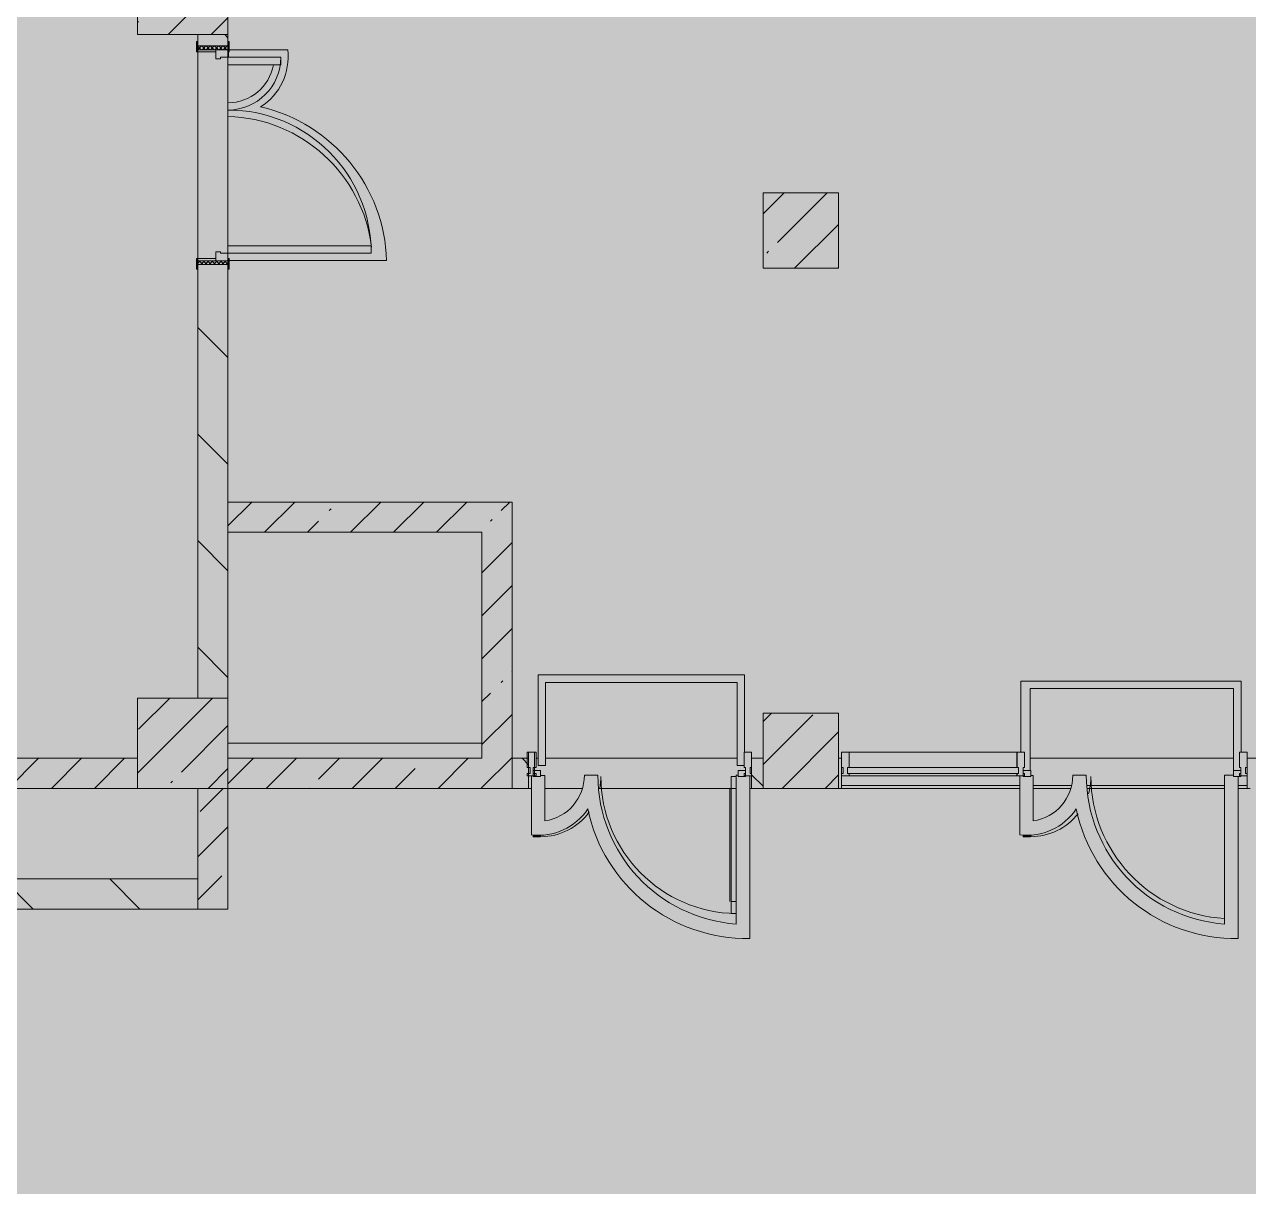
# Model space of a CAD drawing. Header units: millimetres. Extents: x 35363 to 232034, y -8553 to 29000.
# Drawn here: x 170434 to 178554, y 9060 to 16767 of the extents above; entities that cross this region are included whole.
import ezdxf

# ---------------------------------------------------------------- set-up
doc = ezdxf.new("R2010")
doc.units = ezdxf.units.MM
doc.layers.add('A-DETL-GENF-1', color=7, linetype='Continuous', lineweight=9, true_color=0xc0c0c0, transparency=0.4)
for name, color, linetype, lineweight, true_color in [('A-DETL-GENF-2', 7, 'Continuous', 5, 0xe2e2e2), ('A-DETL-GENF-4', 7, 'Continuous', 5, 0xb7b7b7), ('A-DOOR-3', 7, 'Continuous', 5, 0xaaaaaa), ('A-DOOR-4', 7, 'Continuous', 5, 0xe2e2e2), ('A-DOOR-5', 7, 'Continuous', 5, 0xb7b7b7), ('A-DOOR-FRAM-4', 7, 'Continuous', 5, 0xe2e2e2), ('A-DOOR-FRAM-5', 7, 'Continuous', 5, 0xaaaaaa), ('A-DOOR-FRAM-6', 7, 'Continuous', 5, 0xb7b7b7), ('A-FLOR-2', 7, 'Continuous', 5, 0xb7b7b7), ('A-GLAZ-CURT-3', 7, 'Continuous', 5, 0x737373), ('A-GLAZ-CWMG-4', 7, 'Continuous', 5, 0x737373), ('A-WALL-3', 7, 'Continuous', 9, 0x737373), ('I-WALL-4', 7, 'Continuous', 5, 0x737373), ('S-COLS-2', 7, 'Continuous', 5, 0x737373)]:
    doc.layers.add(name, color=color, linetype=linetype, lineweight=lineweight, true_color=true_color)
doc.layers.add('I-WALL-3', color=7, linetype='Continuous', lineweight=5)
doc.layers.add('S-COLS-1', color=7, linetype='Continuous', lineweight=5)
pattern_1 = [(135, (105024.03, 0), (-353.5534, -353.5534), [])]
pattern_2 = [(45, (105024.03, 0), (-285.1231, 285.1231), []), (45, (105309.15, 0), (-285.1231, 285.1231), [504.031, -100.806, 16.764, -84.042])]

# ---------------------------------------------------------------- blocks, each defined once
blk = doc.blocks.new('BSC_Колонна _Прямоугольная - 600х600-23205240-2_6_2_птичка')
at = {"layer": 'S-COLS-1'}
h = blk.add_hatch(dxfattribs=at)
h.set_pattern_fill('FP_81', color=256, style=0, pattern_type=2)
h.set_pattern_definition([(45, (-66460, -12000), (-285.1231, 285.1231), []), (45, (-66174.88, -12000), (-285.1231, 285.1231), [504.031, -100.806, 16.764, -84.042])])
h.paths.add_polyline_path([(-300, -300), (300, -300), (300, 300), (-300, 300), (-300, -185)])
at = {"layer": 'S-COLS-2'}
for p, q in [((300, 300), (-300, 300)), ((-300, 300), (-300, -300)), ((300, -300), (300, 300)), ((-300, -300), (300, -300))]:
    blk.add_line(p, q, dxfattribs=at)
blk = doc.blocks.new('BSC_Колонна _Прямоугольная - 600х600-V73-2_6_2_птичка')
at = {"layer": 'S-COLS-1'}
h = blk.add_hatch(dxfattribs=at)
h.set_pattern_fill('FP_90', color=256, style=0, pattern_type=2)
h.set_pattern_definition([(45, (-66460, -17000), (-285.1231, 285.1231), []), (45, (-66174.88, -17000), (-285.1231, 285.1231), [504.031, -100.806, 16.764, -84.042])])
h.paths.add_polyline_path([(-300, -300), (300, -300), (300, 300), (-300, 300)])
at = {"layer": 'S-COLS-2'}
for p, q in [((300, 300), (-300, 300)), ((-300, 300), (-300, -300)), ((300, -300), (300, 300)), ((-300, -300), (300, -300))]:
    blk.add_line(p, q, dxfattribs=at)
blk = doc.blocks.new('110_Дверь_СКБ_2Ст - Д-6_л__ ДОО_Дв_1450x2100h_Дверь из раздевальной в коридор-V77-2_6_2_птичка')
at = {"layer": 'A-DOOR-3'}
h = blk.add_hatch(dxfattribs=at)
h.set_pattern_fill('FP_25', color=256, style=0, pattern_type=2)
h.set_pattern_definition([(135, (1576.41, 164.685), (-14.14214, -14.14214), []), (225, (1576.41, 164.685), (14.14214, -14.14214), [])])
h.paths.add_polyline_path([(737.5, 100), (712.5, 100), (712.5, -100), (737.5, -100)])
at = {"layer": 'A-DOOR-4'}
for points in [[(662.5, 1050), (612.5, 1050), (612.5, 100), (662.5, 100)], [(-587.5, 336.8), (-587.5, 450), (-637.5, 450), (-637.5, 100), (-587.5, 100)]]:
    blk.add_hatch(color=256, dxfattribs=at).paths.add_polyline_path(points)
h = blk.add_hatch(color=256, dxfattribs=at)
h.paths.add_polyline_path([(712.5, 100), (662.5, 100), (662.5, 50), (652.5, 50), (652.5, 20), (712.5, 20)])
h.paths.add_polyline_path([(-627.5, 20), (-627.5, 50), (-637.5, 50), (-637.5, 100), (-687.5, 100), (-687.5, 20)])
at = {"layer": 'A-DOOR-FRAM-4'}
for points in [[(-672.5, 100), (-672.5, 108), (-742.5, 108), (-742.5, 100)], [(767.5, 100), (767.5, 108), (697.5, 108), (697.5, 100)], [(-672.5, 20), (-687.5, 20), (-687.5, -100), (-672.5, -100)], [(712.5, 20), (697.5, 20), (697.5, -100), (712.5, -100)], [(-672.5, -100), (-742.5, -100), (-742.5, -108), (-672.5, -108)], [(767.5, -108), (767.5, -100), (697.5, -100), (697.5, -108)]]:
    blk.add_hatch(color=256, dxfattribs=at).paths.add_polyline_path(points)
at = {"layer": 'A-DOOR-FRAM-5'}
h = blk.add_hatch(dxfattribs=at)
h.set_pattern_fill('FP_26', color=256, style=0, pattern_type=2)
h.set_pattern_definition([(45, (-546.384, 164.685), (-14.1421, 14.1421), []), (135, (-546.384, 164.685), (-14.1421, -14.1421), [])])
h.paths.add_polyline_path([(-687.5, -100), (-687.5, 100), (-712.5, 100), (-712.5, -100)])
at = {"layer": 'A-DOOR-5'}
for p, q in [((662.5, 1050), (612.5, 1050)), ((612.5, 1050), (612.5, 100)), ((662.5, 100), (662.5, 1050)), ((-637.5, 450), (-637.5, 100)), ((-587.5, 450), (-637.5, 450)), ((-587.5, 100), (-587.5, 450)), ((-637.5, 100), (-587.5, 100)), ((612.5, 100), (662.5, 100))]:
    blk.add_line(p, q, dxfattribs=at)
for centre, radius, start, end in [((662.5, 100), 950, 90, 180), ((-637.5, 100), 350, 360, 90)]:
    blk.add_arc(centre, radius, start, end, dxfattribs=at)
at = {"layer": 'A-DOOR-FRAM-6'}
for p, q in [((-672.5, 108), (-742.5, 108)), ((-742.5, 108), (-742.5, 100)), ((-742.5, 100), (-672.5, 100)), ((-687.5, 100), (-712.5, 100)), ((-712.5, 100), (-712.5, -100)), ((-637.5, 100), (-687.5, 100)), ((-687.5, 100), (-687.5, 20)), ((-687.5, -100), (-687.5, 100)), ((-672.5, 100), (-672.5, 108)), ((-637.5, 50), (-637.5, 100)), ((662.5, 100), (662.5, 50)), ((712.5, 100), (662.5, 100)), ((767.5, 108), (697.5, 108)), ((697.5, 108), (697.5, 100)), ((697.5, 100), (767.5, 100)), ((712.5, 20), (712.5, 100)), ((737.5, 100), (712.5, 100)), ((712.5, 100), (712.5, -100)), ((737.5, -100), (737.5, 100)), ((767.5, 100), (767.5, 108)), ((-687.5, 20), (-627.5, 20)), ((-672.5, 20), (-687.5, 20)), ((-687.5, 20), (-687.5, -100)), ((-672.5, -100), (-672.5, 20)), ((-627.5, 50), (-637.5, 50)), ((-627.5, 20), (-627.5, 50)), ((662.5, 50), (652.5, 50)), ((652.5, 50), (652.5, 20)), ((652.5, 20), (712.5, 20)), ((712.5, 20), (697.5, 20)), ((697.5, 20), (697.5, -100)), ((712.5, -100), (712.5, 20)), ((-672.5, -100), (-742.5, -100)), ((-742.5, -100), (-742.5, -108)), ((-742.5, -108), (-672.5, -108)), ((-712.5, -100), (-687.5, -100)), ((-687.5, -100), (-672.5, -100)), ((-672.5, -108), (-672.5, -100)), ((697.5, -100), (712.5, -100)), ((767.5, -100), (697.5, -100)), ((697.5, -100), (697.5, -108)), ((697.5, -108), (767.5, -108)), ((712.5, -100), (737.5, -100)), ((767.5, -108), (767.5, -100))]:
    blk.add_line(p, q, dxfattribs=at)
blk = doc.blocks.new('BSC_Колонна _Прямоугольная - 500х500-V128-2_6_2_птичка')
at = {"layer": 'S-COLS-1'}
h = blk.add_hatch(dxfattribs=at)
h.set_pattern_fill('FP_133', color=256, style=0, pattern_type=2)
h.set_pattern_definition([(45, (-70560, -15400), (-285.1231, 285.1231), []), (45, (-70274.88, -15400), (-285.1231, 285.1231), [504.031, -100.806, 16.764, -84.042])])
h.paths.add_polyline_path([(-250, -250), (250, -250), (250, 250), (-250, 250), (-250, -59.7)])
at = {"layer": 'S-COLS-2'}
for p, q in [((250, 250), (-250, 250)), ((-250, 250), (-250, -250)), ((250, -250), (250, 250)), ((-250, -250), (250, -250))]:
    blk.add_line(p, q, dxfattribs=at)
blk = doc.blocks.new('Прямоугольный импост - Импост структурный с накладкой - 160мм Темный-33326475-2_6_2_птичка')
at = {"layer": 'A-GLAZ-CWMG-4'}
for p, q in [((-50, 40), (-50, 140)), ((-50, 140), (0, 140)), ((0, 140), (0, 40)), ((-40, 40), (-50, 40)), ((-50, -17), (-50, 0)), ((-50, 0), (-40, 0)), ((-40, 0), (-40, 40)), ((-10, 40), (-10, 0)), ((0, 40), (-10, 40)), ((-10, 0), (0, 0)), ((0, 0), (0, -17)), ((0, -17), (-50, -17))]:
    blk.add_line(p, q, dxfattribs=at)
blk = doc.blocks.new('Дверь_Витражная_остекление_ - ВВ-6 остекление-32274838-2_6_2_птичка')
at = {"layer": 'A-DETL-GENF-2'}
for points in [[(-610, 930), (-642.6, 930), (-642.6, 20), (-610, 20)], [(660, 420), (660, 410.2), (705, 410.4), (705, 420), (669.9, 420)]]:
    blk.add_hatch(color=256, dxfattribs=at).paths.add_polyline_path(points)
at = {"layer": 'A-DETL-GENF-4'}
for p, q in [((-642.6, 930), (-610, 930)), ((-610, 930), (-642.6, 930)), ((-610, 930), (-610, 20)), ((-610, 20), (-610, 930)), ((-642.6, 850), (-610, 850)), ((-601, 850), (-601, 100)), ((705, 420), (660, 420)), ((660, 420), (660, 410.2)), ((705, 420), (660, 420)), ((660, 420), (660, 410.2)), ((705, 420), (705, 408.4)), ((705, 408.4), (705, 420)), ((-642.6, 100), (-610, 100)), ((-610, 20), (-642.6, 20)), ((-642.6, 20), (-610, 20))]:
    blk.add_line(p, q, dxfattribs=at)
at = {"layer": 'A-DOOR-5'}
for p, q in [((655, 420), (655, 410.4)), ((-655, 20), (-705, 20)), ((-705, 20), (-705, -20)), ((-655, -20), (-655, 20)), ((705, 20), (655, 20)), ((655, 20), (655, -20)), ((705, -20), (705, 20)), ((-705, -20), (-655, -20)), ((655, -20), (705, -20))]:
    blk.add_line(p, q, dxfattribs=at)
for centre, radius, start, end in [((-655, 20), 910, 360, 89.20859), ((655, 20), 400, 90, 143.87233), ((655, 20), 400, 168.59224, 180)]:
    blk.add_arc(centre, radius, start, end, dxfattribs=at)
blk = doc.blocks.new('Прямоугольный импост - Импост структурный с накладкой - 160мм Темный-33326241-2_6_2_птичка')
at = {"layer": 'A-GLAZ-CWMG-4'}
for p, q in [((-25, 40), (-25, 140)), ((-25, 140), (25, 140)), ((25, 140), (25, 40)), ((-15, 40), (-25, 40)), ((-25, -17), (-25, 0)), ((-25, 0), (-15, 0)), ((-15, 0), (-15, 40)), ((15, 40), (15, 0)), ((25, 40), (15, 40)), ((15, 0), (25, 0)), ((25, 0), (25, -17)), ((25, -17), (-25, -17))]:
    blk.add_line(p, q, dxfattribs=at)
blk = doc.blocks.new('Прямоугольный импост - Импост структурный с накладкой - 160мм Темный-33326242-2_6_2_птичка')
at = {"layer": 'A-GLAZ-CWMG-4'}
for p, q in [((0, 140), (-50, 140)), ((-50, 140), (-50, 40)), ((0, 40), (0, 140)), ((-50, 40), (-40, 40)), ((-40, 0), (-50, 0)), ((-50, 0), (-50, -17)), ((-40, 40), (-40, 0)), ((-10, 0), (-10, 40)), ((-10, 40), (0, 40)), ((0, 0), (-10, 0)), ((0, -17), (0, 0)), ((-50, -17), (0, -17))]:
    blk.add_line(p, q, dxfattribs=at)
blk = doc.blocks.new('Прямоугольный импост - Импост структурный с накладкой - 160мм Темный-33326237-2_6_2_птичка')
at = {"layer": 'A-GLAZ-CWMG-4'}
for p, q in [((-50, 40), (-50, 140)), ((-50, 140), (0, 140)), ((0, 140), (0, 40)), ((-40, 40), (-50, 40)), ((-50, -17), (-50, 0)), ((-50, 0), (-40, 0)), ((-40, 0), (-40, 40)), ((-10, 40), (-10, 0)), ((0, 40), (-10, 40)), ((-10, 0), (0, 0)), ((0, 0), (0, -17)), ((0, -17), (-50, -17))]:
    blk.add_line(p, q, dxfattribs=at)
blk = doc.blocks.new('Дверь_Витражная_остекление_ - В-18-32468702-2_6_2_птичка')
at = {"layer": 'A-DETL-GENF-2'}
blk.add_hatch(color=256, dxfattribs=at).paths.add_polyline_path([(677.5, 420), (683.2, 410.4), (722.5, 410.4), (722.5, 420), (683.2, 420)])
at = {"layer": 'A-DETL-GENF-4'}
for p, q in [((722.5, 420), (677.5, 420)), ((677.5, 420), (677.5, 409.8)), ((722.5, 420), (677.5, 420)), ((677.5, 420), (677.5, 409.8)), ((722.5, 420), (722.5, 408.9)), ((722.5, 408.9), (722.5, 420))]:
    blk.add_line(p, q, dxfattribs=at)
at = {"layer": 'A-DOOR-5'}
for p, q in [((672.5, 420), (672.5, 409.2)), ((-672.5, 20), (-722.5, 20)), ((-722.5, 20), (-722.5, -20)), ((-672.5, -20), (-672.5, 20)), ((722.5, 20), (672.5, 20)), ((672.5, 20), (672.5, -20)), ((722.5, -20), (722.5, 20)), ((-722.5, -20), (-672.5, -20)), ((672.5, -20), (722.5, -20))]:
    blk.add_line(p, q, dxfattribs=at)
for centre, radius, start, end in [((-672.5, 20), 945, 360, 86.42063), ((672.5, 20), 400, 90, 141.82821), ((672.5, 20), 400, 163.22836, 180)]:
    blk.add_arc(centre, radius, start, end, dxfattribs=at)
blk = doc.blocks.new('Системная панель - Стекло - 40мм-32468815-2_6_2_птичка')
at = {"layer": 'A-GLAZ-CURT-3'}
for p, q in [((567, 0), (-567, 0)), ((-567, 0), (-567, -40)), ((567, -40), (567, 0)), ((-567, -40), (567, -40))]:
    blk.add_line(p, q, dxfattribs=at)
blk = doc.blocks.new('Прямоугольный импост - Импост структурный с накладкой - 160мм Темный-33326239-2_6_2_птичка')
at = {"layer": 'A-GLAZ-CWMG-4'}
for p, q in [((-25, 40), (-25, 140)), ((-25, 140), (25, 140)), ((25, 140), (25, 40)), ((-15, 40), (-25, 40)), ((-25, -17), (-25, 0)), ((-25, 0), (-15, 0)), ((-15, 0), (-15, 40)), ((15, 40), (15, 0)), ((25, 40), (15, 40)), ((15, 0), (25, 0)), ((25, 0), (25, -17)), ((25, -17), (-25, -17))]:
    blk.add_line(p, q, dxfattribs=at)
blk = doc.blocks.new('Прямоугольный импост - Импост структурный с накладкой - 160мм Темный-32468813-2_6_2_птичка')
at = {"layer": 'A-GLAZ-CWMG-4'}
for p, q in [((70880, 11940), (71994, 11940)), ((70880, 11783), (71994, 11783))]:
    blk.add_line(p, q, dxfattribs=at)

msp = doc.modelspace()

# ---------------------------------------------------------------- hatches: boundary and pattern name
at = {"layer": 'A-DETL-GENF-1'}
msp.add_hatch(color=256, dxfattribs=at).paths.add_polyline_path([(180884, -280), (180884, 3300), (189884, 3300), (189884, 27350), (146934, 27350), (146934, 23778), (143784, 23778), (143784, -280), (180220.8, -280)])
at = {"layer": 'I-WALL-3'}
h = msp.add_hatch(dxfattribs=at)
h.set_pattern_fill('FP_94', color=256, style=0, pattern_type=2)
h.set_pattern_definition(pattern_1)
h.paths.add_polyline_path([(171584, 12300), (171784, 12300), (171784, 15175), (171584, 15175), (171584, 12990.1)])
h.paths.add_polyline_path([(171784, 16625), (171784, 16700), (171584, 16700), (171584, 16625)])
h.paths.add_polyline_path([(171584, 17300), (171784, 17300), (171784, 22700), (171584, 22700), (171584, 17690.5)])
h.paths.add_polyline_path([(171784, 23300), (171784, 24050), (171584, 24050), (171584, 23300)])
h.paths.add_polyline_path([(171784, 25950), (171784, 26500), (171584, 26500), (171584, 25950)])
h = msp.add_hatch(dxfattribs=at)
h.set_pattern_fill('FP_91', color=256, style=0, pattern_type=2)
h.set_pattern_definition(pattern_2)
h.paths.add_polyline_path([(173469, 13400), (173669, 13400), (173669, 13600), (171784, 13600), (171784, 13400), (172932, 13400)])
h = msp.add_hatch(dxfattribs=at)
h.set_pattern_fill('FP_91', color=256, style=0, pattern_type=2)
h.set_pattern_definition(pattern_2)
h.paths.add_polyline_path([(173469, 11700), (173669, 11700), (173669, 13400), (173469, 13400), (173469, 11815)])
h = msp.add_hatch(dxfattribs=at)
h.set_pattern_fill('FP_91', color=256, style=0, pattern_type=2)
h.set_pattern_definition(pattern_2)
h.paths.add_polyline_path([(159784, 11700), (165184, 11700), (165184, 11900), (159784, 11900), (159784, 11815)])
h.paths.add_polyline_path([(169484, 11700), (171184, 11700), (171184, 11900), (165784, 11900), (165784, 11700), (169404, 11700)])
h = msp.add_hatch(dxfattribs=at)
h.set_pattern_fill('FP_91', color=256, style=0, pattern_type=2)
h.set_pattern_definition(pattern_2)
h.paths.add_polyline_path([(172932, 11700), (173469, 11700), (173469, 11900), (171784, 11900), (171784, 11700)])
h = msp.add_hatch(dxfattribs=at)
h.set_pattern_fill('FP_94', color=256, style=0, pattern_type=2)
h.set_pattern_definition(pattern_1)
h.paths.add_polyline_path([(173669, 11700), (173778, 11700), (173778, 11900), (173669, 11900), (173669, 11815)])
h.paths.add_polyline_path([(175854, 11700), (175854, 11900), (175834, 11900), (175834, 11700)])
h.paths.add_polyline_path([(180504, 11700), (180504, 11900), (178544, 11900), (178544, 11700), (180220.8, 11700)])
h.paths.add_polyline_path([(175334, 11700), (175334, 11900), (175258, 11900), (175258, 11700)])
h = msp.add_hatch(dxfattribs=at)
h.set_pattern_fill('FP_91', color=256, style=0, pattern_type=2)
h.set_pattern_definition(pattern_2)
h.paths.add_polyline_path([(171784, 10900), (171784, 11700), (171584, 11700), (171584, 10900)])
h = msp.add_hatch(dxfattribs=at)
h.set_pattern_fill('FP_94', color=256, style=0, pattern_type=2)
h.set_pattern_definition(pattern_1)
h.paths.add_polyline_path([(171109.8, 10900), (171584, 10900), (171584, 11100), (167184, 11100), (167184, 10900), (168284.2, 10900)])
at = {"layer": 'S-COLS-1'}
h = msp.add_hatch(dxfattribs=at)
h.set_pattern_fill('FP_91', color=256, style=0, pattern_type=2)
h.set_pattern_definition(pattern_2)
h.paths.add_polyline_path([(175665.3, 11700), (175834, 11700), (175834, 12200), (175334, 12200), (175334, 11700)])

# ---------------------------------------------------------------- linework, layer by layer
at = {"layer": 'A-FLOR-2'}
for p, q in [((171787, 16585), (171787, 16550)), ((172180.1, 16600), (171792, 16600)), ((171784, 16248.1), (171784, 16158)), ((171792, 15201.1), (172836.4, 15201.1)), ((175210.9, 12453), (173840.9, 12453)), ((173840.9, 12453), (173840.9, 11853)), ((175210.9, 11940), (175210.9, 12453)), ((173890.9, 11853), (173890.9, 12403)), ((173890.9, 12403), (175160.9, 12403)), ((175160.9, 12403), (175160.9, 11853)), ((178504.5, 12412.4), (177044.7, 12412.4)), ((177044.7, 12412.4), (177044.7, 11940)), ((177104.7, 11820), (177104.7, 12362.4)), ((177104.7, 12362.4), (178454.5, 12362.4)), ((178454.5, 12362.4), (178454.5, 11820)), ((178504.5, 11940), (178504.5, 12412.4)), ((173469, 12000), (171784, 12000)), ((173796.5, 11783), (173796.5, 11392.1)), ((173840.9, 11853), (173890.9, 11853)), ((173886, 11785.1), (173858, 11785.1)), ((173886, 11485.1), (173886, 11785.1)), ((174238, 11788.1), (174148.4, 11788.1)), ((175168, 11788.1), (175155.7, 11788.1)), ((175155.7, 11788.1), (175155.7, 10800.5)), ((175160.9, 11853), (175208, 11853)), ((175245.4, 10705.4), (175245.4, 11783)), ((177036.5, 11783), (177036.5, 11392.1)), ((177126, 11785.1), (177109, 11785.1)), ((177126, 11485.1), (177126, 11785.1)), ((177478, 11788.1), (177388.4, 11788.1)), ((178454, 11788.1), (178395.7, 11788.1)), ((178395.7, 11788.1), (178395.7, 10800.5)), ((178485.4, 10705.4), (178485.4, 11780)), ((173796.5, 11700), (173778, 11700)), ((175258, 11700), (175245.4, 11700)), ((175854, 11720), (177031.9, 11720)), ((177031.9, 11700), (175854, 11700)), ((177126, 11720), (177380.1, 11720)), ((177481.6, 11720), (178395.7, 11720)), ((178485.4, 11720), (178544, 11720)), ((178544, 11700), (178485.4, 11700))]:
    msp.add_line(p, q, dxfattribs=at)
for centre, radius, start, end in [((171787.9, 16553.3), 395, 302.61833, 6.79242), ((171784, 16554.3), 306.2, 270, 349.74815), ((171757.9, 15169.3), 1079, 1.68848, 76.98917), ((171754, 15168.2), 990.3, 7.11312, 88.26401), ((173842.2, 11788.1), 306.2, 278.22053, 360), ((175228.3, 11788.1), 990.3, 180, 265.79425), ((177082.2, 11788.1), 306.2, 278.22053, 360), ((178468.3, 11788.1), 990.3, 180, 265.79425), ((173843.2, 11784.3), 395, 263.20758, 326.07537), ((175227.2, 11784.3), 1079, 191.7891, 270.96685), ((177083.2, 11784.3), 395, 263.20758, 326.07537), ((178467.2, 11784.3), 1079, 191.7891, 270.96685)]:
    msp.add_arc(centre, radius, start, end, dxfattribs=at)
at = {"layer": 'A-WALL-3'}
for p, q in [((173669, 11700), (173669, 11900)), ((171584, 10900), (171584, 11100))]:
    msp.add_line(p, q, dxfattribs=at)
at = {"layer": 'I-WALL-4'}
for p, q in [((171584, 16700), (171584, 16655)), ((171784, 16655), (171784, 16700)), ((171584, 15215), (171584, 16585)), ((171784, 16500), (171784, 16248.1)), ((171784, 16158), (171784, 15300)), ((171584, 15145), (171584, 12300)), ((171784, 12300), (171784, 15145)), ((173669, 13600), (171784, 13600)), ((173669, 11900), (173669, 13600)), ((171784, 13400), (173469, 13400)), ((173469, 13400), (173469, 11900)), ((171184, 11900), (165784, 11900)), ((173469, 11900), (171784, 11900)), ((173778, 11900), (173669, 11900)), ((173778, 11700), (173778, 11900)), ((173828, 11900), (173840.9, 11900)), ((173890.9, 11900), (175160.9, 11900)), ((175334, 11900), (175258, 11900)), ((175258, 11900), (175258, 11700)), ((175334, 11700), (175334, 11900)), ((175854, 11900), (175834, 11900)), ((175834, 11900), (175834, 11700)), ((175854, 11700), (175854, 11900)), ((177104.7, 11900), (178454.5, 11900)), ((180504, 11900), (178544, 11900)), ((178544, 11900), (178544, 11700)), ((169484, 11700), (171184, 11700)), ((171584, 11700), (171584, 11100)), ((171784, 10900), (171784, 11700)), ((171784, 11700), (173778, 11700)), ((174133.8, 11700), (173886, 11700)), ((175155.7, 11700), (174242.7, 11700)), ((175258, 11700), (175334, 11700)), ((175854, 11700), (175834, 11700)), ((177373.8, 11700), (177126, 11700)), ((178395.7, 11700), (177487.5, 11700)), ((178564, 11700), (178544, 11700)), ((171584, 11100), (169484, 11100)), ((166984, 10900), (171784, 10900))]:
    msp.add_line(p, q, dxfattribs=at)
at = {"layer": 'S-COLS-2'}
for p, q in [((175834, 12200), (175334, 12200)), ((175334, 12200), (175334, 11900)), ((175834, 11900), (175834, 12200)), ((175334, 11900), (175334, 11700)), ((175834, 11700), (175834, 11900)), ((175334, 11700), (175834, 11700))]:
    msp.add_line(p, q, dxfattribs=at)

# ---------------------------------------------------------------- block references
at = {"layer": 'A-DOOR-5'}
for name, p, rotation in [('110_Дверь_СКБ_2Ст - Д-6_л__ ДОО_Дв_1450x2100h_Дверь из раздевальной в коридор-V77-2_6_2_птичка', (171684, 15912.5), 269.9999999999999), ('Дверь_Витражная_остекление_ - ВВ-6 остекление-32274838-2_6_2_птичка', (174513, 11800), 180), ('Дверь_Витражная_остекление_ - В-18-32468702-2_6_2_птичка', (177781.5, 11800), 180)]:
    msp.add_blockref(name, p, dxfattribs=dict(at, rotation=rotation))
at = {"layer": 'A-GLAZ-CURT-3', "rotation": 180}
msp.add_blockref('Системная панель - Стекло - 40мм-32468815-2_6_2_птичка', (176461, 11800), dxfattribs=at)
at = {"layer": 'A-GLAZ-CWMG-4', "extrusion": (0, 0, -1)}
for name, p in [('Прямоугольный импост - Импост структурный с накладкой - 160мм Темный-33326241-2_6_2_птичка', (-173793, 11800)), ('Прямоугольный импост - Импост структурный с накладкой - 160мм Темный-33326475-2_6_2_птичка', (-173778, 11800)), ('Прямоугольный импост - Импост структурный с накладкой - 160мм Темный-33326237-2_6_2_птичка', (-175854, 11800)), ('Прямоугольный импост - Импост структурный с накладкой - 160мм Темный-33326239-2_6_2_птичка', (-177043, 11800)), ('Прямоугольный импост - Импост структурный с накладкой - 160мм Темный-33326241-2_6_2_птичка', (-177044, 11800))]:
    msp.add_blockref(name, p, dxfattribs=at)
at = {"layer": 'A-GLAZ-CWMG-4'}
for name, p in [('Прямоугольный импост - Импост структурный с накладкой - 160мм Темный-33326242-2_6_2_птичка', (175258, 11800)), ('Прямоугольный импост - Импост структурный с накладкой - 160мм Темный-32468813-2_6_2_птичка', (105024, 0)), ('Прямоугольный импост - Импост структурный с накладкой - 160мм Темный-33326242-2_6_2_птичка', (178544, 11800))]:
    msp.add_blockref(name, p, dxfattribs=at)
at = {"layer": 'S-COLS-2'}
for name, p in [('BSC_Колонна _Прямоугольная - 600х600-V73-2_6_2_птичка', (171484, 17000)), ('BSC_Колонна _Прямоугольная - 500х500-V128-2_6_2_птичка', (175584, 15400)), ('BSC_Колонна _Прямоугольная - 600х600-23205240-2_6_2_птичка', (171484, 12000))]:
    msp.add_blockref(name, p, dxfattribs=at)

doc.saveas('drawing.dxf')
